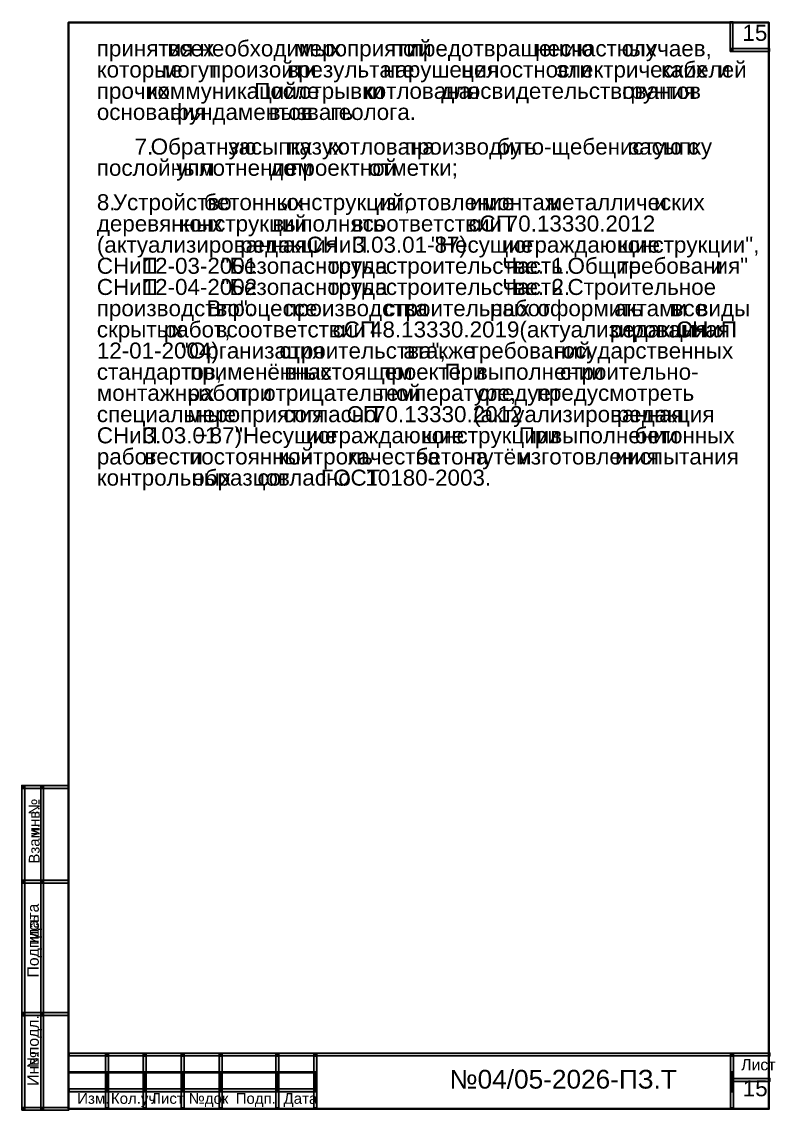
# Model space of a CAD drawing. Extents: x 8 to 21351, y 0 to 420.
# Drawn here: x 4347.9 to 4546.9, y 4.7 to 292.2 of the extents above; entities that cross this region are included whole.
import ezdxf

# ---------------------------------------------------------------- set-up
doc = ezdxf.new("R2010")
doc.units = 0
doc.layers.add('TEY_REVIEW_AXIS', color=7, linetype='Continuous')
doc.layers.add('TEY_REVIEW_LEADER', color=7, linetype='Continuous')
doc.styles.add('TEYPDFCAD_TEXT', font='arial.ttf')

msp = doc.modelspace()

# ---------------------------------------------------------------- hatches: boundary and pattern name
for points in [[(4534.95, 285.16), (4535.71, 285.16), (4535.71, 292.23), (4534.95, 292.23)], [(4534.95, 284.4), (4535.71, 284.4), (4535.71, 285.16), (4534.95, 285.16)], [(4534.95, 284.4), (4535.71, 284.4), (4535.71, 285.16), (4534.95, 285.16)], [(4535.71, 284.4), (4545.32, 284.4), (4545.32, 285.16), (4535.71, 285.16)], [(4347.92, 89.66), (4348.69, 89.66), (4348.69, 90.47), (4347.92, 90.47)], [(4347.92, 89.7), (4348.69, 89.7), (4348.69, 90.47), (4347.92, 90.47)], [(4347.92, 65.45), (4348.69, 65.45), (4348.69, 89.66), (4347.92, 89.66)], [(4348.69, 89.7), (4352.92, 89.7), (4352.92, 90.47), (4348.69, 90.47)], [(4352.92, 89.7), (4353.68, 89.7), (4353.68, 90.47), (4352.92, 90.47)], [(4352.92, 89.66), (4353.68, 89.66), (4353.68, 89.7), (4352.92, 89.7)], [(4352.92, 65.45), (4353.68, 65.45), (4353.68, 89.66), (4352.92, 89.66)], [(4353.68, 89.7), (4360.29, 89.7), (4360.29, 90.47), (4353.68, 90.47)], [(4347.92, 64.64), (4348.69, 64.64), (4348.69, 65.45), (4347.92, 65.45)], [(4347.92, 30.44), (4348.69, 30.44), (4348.69, 64.64), (4347.92, 64.64)], [(4348.69, 64.69), (4352.92, 64.69), (4352.92, 65.45), (4348.69, 65.45)], [(4352.92, 64.64), (4353.68, 64.64), (4353.68, 65.45), (4352.92, 65.45)], [(4352.92, 30.44), (4353.68, 30.44), (4353.68, 64.64), (4352.92, 64.64)], [(4353.68, 64.69), (4360.29, 64.69), (4360.29, 65.45), (4353.68, 65.45)], [(4347.92, 29.63), (4348.69, 29.63), (4348.69, 30.44), (4347.92, 30.44)], [(4347.92, 5.42), (4348.69, 5.42), (4348.69, 29.63), (4347.92, 29.63)], [(4348.69, 29.68), (4352.92, 29.68), (4352.92, 30.44), (4348.69, 30.44)], [(4352.92, 29.63), (4353.68, 29.63), (4353.68, 30.44), (4352.92, 30.44)], [(4352.92, 5.42), (4353.68, 5.42), (4353.68, 29.63), (4352.92, 29.63)], [(4353.68, 29.68), (4360.29, 29.68), (4360.29, 30.44), (4353.68, 30.44)], [(4360.41, 19.01), (4370.02, 19.01), (4370.02, 19.77), (4360.41, 19.77)], [(4370.02, 19.01), (4370.78, 19.01), (4370.78, 19.77), (4370.02, 19.77)], [(4370.02, 18.97), (4370.78, 18.97), (4370.78, 19.01), (4370.02, 19.01)], [(4370.02, 14.77), (4370.78, 14.77), (4370.78, 18.97), (4370.02, 18.97)], [(4370.78, 19.01), (4380.01, 19.01), (4380.01, 19.77), (4370.78, 19.77)], [(4380.01, 19.01), (4380.77, 19.01), (4380.77, 19.77), (4380.01, 19.77)], [(4380.01, 18.97), (4380.77, 18.97), (4380.77, 19.01), (4380.01, 19.01)], [(4380.01, 14.77), (4380.77, 14.77), (4380.77, 18.97), (4380.01, 18.97)], [(4380.77, 19.01), (4390.05, 19.01), (4390.05, 19.77), (4380.77, 19.77)], [(4390.05, 19.01), (4390.81, 19.01), (4390.81, 19.77), (4390.05, 19.77)], [(4390.05, 18.97), (4390.81, 18.97), (4390.81, 19.01), (4390.05, 19.01)], [(4390.05, 14.77), (4390.81, 14.77), (4390.81, 18.97), (4390.05, 18.97)], [(4390.81, 19.01), (4400.04, 19.01), (4400.04, 19.77), (4390.81, 19.77)], [(4400.04, 19.01), (4400.8, 19.01), (4400.8, 19.77), (4400.04, 19.77)], [(4400.04, 18.97), (4400.8, 18.97), (4400.8, 19.01), (4400.04, 19.01)], [(4400.04, 14.77), (4400.8, 14.77), (4400.8, 18.97), (4400.04, 18.97)], [(4400.8, 19.01), (4415.02, 19.01), (4415.02, 19.77), (4400.8, 19.77)], [(4415.02, 19.01), (4415.78, 19.01), (4415.78, 19.77), (4415.02, 19.77)], [(4415.02, 18.97), (4415.78, 18.97), (4415.78, 19.01), (4415.02, 19.01)], [(4415.02, 14.77), (4415.78, 14.77), (4415.78, 18.97), (4415.02, 18.97)], [(4415.78, 19.01), (4425.06, 19.01), (4425.06, 19.77), (4415.78, 19.77)], [(4425.06, 19.01), (4425.82, 19.01), (4425.82, 19.77), (4425.06, 19.77)], [(4425.06, 18.97), (4425.82, 18.97), (4425.82, 19.01), (4425.06, 19.01)], [(4425.06, 14.77), (4425.82, 14.77), (4425.82, 18.97), (4425.06, 18.97)], [(4425.82, 19.01), (4535.08, 19.01), (4535.08, 19.77), (4425.82, 19.77)], [(4535.08, 19.01), (4535.84, 19.01), (4535.84, 19.77), (4535.08, 19.77)], [(4535.08, 18.97), (4535.84, 18.97), (4535.84, 19.01), (4535.08, 19.01)], [(4535.08, 14.77), (4535.84, 14.77), (4535.84, 18.97), (4535.08, 18.97)], [(4535.84, 19.01), (4545.45, 19.01), (4545.45, 19.77), (4535.84, 19.77)], [(4360.41, 14.52), (4370.02, 14.52), (4370.02, 14.77), (4360.41, 14.77)], [(4370.02, 13.97), (4370.78, 13.97), (4370.78, 14.77), (4370.02, 14.77)], [(4370.78, 14.52), (4380.01, 14.52), (4380.01, 14.77), (4370.78, 14.77)], [(4380.01, 13.97), (4380.77, 13.97), (4380.77, 14.77), (4380.01, 14.77)], [(4380.77, 14.52), (4390.05, 14.52), (4390.05, 14.77), (4380.77, 14.77)], [(4390.05, 13.97), (4390.81, 13.97), (4390.81, 14.77), (4390.05, 14.77)], [(4390.81, 14.52), (4400.04, 14.52), (4400.04, 14.77), (4390.81, 14.77)], [(4400.04, 13.97), (4400.8, 13.97), (4400.8, 14.77), (4400.04, 14.77)], [(4400.8, 14.52), (4415.02, 14.52), (4415.02, 14.77), (4400.8, 14.77)], [(4415.02, 13.97), (4415.78, 13.97), (4415.78, 14.77), (4415.02, 14.77)], [(4415.78, 14.52), (4425.06, 14.52), (4425.06, 14.77), (4415.78, 14.77)], [(4425.06, 13.97), (4425.82, 13.97), (4425.82, 14.77), (4425.06, 14.77)], [(4535.08, 13.97), (4535.84, 13.97), (4535.84, 14.77), (4535.08, 14.77)], [(4370.02, 13.04), (4370.78, 13.04), (4370.78, 13.97), (4370.02, 13.97)], [(4370.02, 12.23), (4370.78, 12.23), (4370.78, 13.04), (4370.02, 13.04)], [(4370.02, 10.29), (4370.78, 10.29), (4370.78, 12.23), (4370.02, 12.23)], [(4380.01, 13.04), (4380.77, 13.04), (4380.77, 13.97), (4380.01, 13.97)], [(4380.01, 12.23), (4380.77, 12.23), (4380.77, 13.04), (4380.01, 13.04)], [(4380.01, 10.29), (4380.77, 10.29), (4380.77, 12.23), (4380.01, 12.23)], [(4390.05, 13.04), (4390.81, 13.04), (4390.81, 13.97), (4390.05, 13.97)], [(4390.05, 12.23), (4390.81, 12.23), (4390.81, 13.04), (4390.05, 13.04)], [(4390.05, 10.29), (4390.81, 10.29), (4390.81, 12.23), (4390.05, 12.23)], [(4400.04, 13.04), (4400.8, 13.04), (4400.8, 13.97), (4400.04, 13.97)], [(4400.04, 12.23), (4400.8, 12.23), (4400.8, 13.04), (4400.04, 13.04)], [(4400.04, 10.29), (4400.8, 10.29), (4400.8, 12.23), (4400.04, 12.23)], [(4415.02, 13.04), (4415.78, 13.04), (4415.78, 13.97), (4415.02, 13.97)], [(4415.02, 12.23), (4415.78, 12.23), (4415.78, 13.04), (4415.02, 13.04)], [(4415.02, 10.29), (4415.78, 10.29), (4415.78, 12.23), (4415.02, 12.23)], [(4425.06, 13.04), (4425.82, 13.04), (4425.82, 13.97), (4425.06, 13.97)], [(4425.06, 12.23), (4425.82, 12.23), (4425.82, 13.04), (4425.06, 13.04)], [(4425.06, 10.29), (4425.82, 10.29), (4425.82, 12.23), (4425.06, 12.23)], [(4535.08, 13.04), (4535.84, 13.04), (4535.84, 13.97), (4535.08, 13.97)], [(4535.08, 12.23), (4535.84, 12.23), (4535.84, 13.04), (4535.08, 13.04)], [(4535.08, 10.29), (4535.84, 10.29), (4535.84, 12.23), (4535.08, 12.23)], [(4535.84, 12.28), (4545.45, 12.28), (4545.45, 13.04), (4535.84, 13.04)], [(4360.41, 9.52), (4370.02, 9.52), (4370.02, 10.29), (4360.41, 10.29)], [(4370.02, 9.48), (4370.78, 9.48), (4370.78, 10.29), (4370.02, 10.29)], [(4370.02, 5.29), (4370.78, 5.29), (4370.78, 9.48), (4370.02, 9.48)], [(4370.78, 9.52), (4380.01, 9.52), (4380.01, 10.29), (4370.78, 10.29)], [(4380.01, 9.48), (4380.77, 9.48), (4380.77, 10.29), (4380.01, 10.29)], [(4380.01, 5.29), (4380.77, 5.29), (4380.77, 9.48), (4380.01, 9.48)], [(4380.77, 9.52), (4390.05, 9.52), (4390.05, 10.29), (4380.77, 10.29)], [(4390.05, 9.48), (4390.81, 9.48), (4390.81, 10.29), (4390.05, 10.29)], [(4390.05, 5.29), (4390.81, 5.29), (4390.81, 9.48), (4390.05, 9.48)], [(4390.81, 9.52), (4400.04, 9.52), (4400.04, 10.29), (4390.81, 10.29)], [(4400.04, 9.48), (4400.8, 9.48), (4400.8, 10.29), (4400.04, 10.29)], [(4400.04, 5.29), (4400.8, 5.29), (4400.8, 9.48), (4400.04, 9.48)], [(4400.8, 9.52), (4415.02, 9.52), (4415.02, 10.29), (4400.8, 10.29)], [(4415.02, 9.48), (4415.78, 9.48), (4415.78, 10.29), (4415.02, 10.29)], [(4415.02, 5.29), (4415.78, 5.29), (4415.78, 9.48), (4415.02, 9.48)], [(4415.78, 9.52), (4425.06, 9.52), (4425.06, 10.29), (4415.78, 10.29)], [(4425.06, 9.48), (4425.82, 9.48), (4425.82, 10.29), (4425.06, 10.29)], [(4425.06, 5.29), (4425.82, 5.29), (4425.82, 9.48), (4425.06, 9.48)], [(4535.08, 9.48), (4535.84, 9.48), (4535.84, 10.29), (4535.08, 10.29)], [(4535.08, 5.29), (4535.84, 5.29), (4535.84, 9.48), (4535.08, 9.48)], [(4347.92, 4.66), (4348.69, 4.66), (4348.69, 5.42), (4347.92, 5.42)], [(4347.92, 4.66), (4348.69, 4.66), (4348.69, 5.42), (4347.92, 5.42)], [(4348.69, 4.66), (4352.92, 4.66), (4352.92, 5.42), (4348.69, 5.42)], [(4352.92, 4.66), (4353.68, 4.66), (4353.68, 5.42), (4352.92, 5.42)], [(4353.68, 4.66), (4360.29, 4.66), (4360.29, 5.42), (4353.68, 5.42)]]:
    msp.add_hatch(color=256).paths.add_polyline_path(points)

# ---------------------------------------------------------------- linework, layer by layer
for points in [[(4534.95, 285.16), (4535.71, 285.16), (4535.71, 292.23), (4534.95, 292.23)], [(4534.95, 284.4), (4535.71, 284.4), (4535.71, 285.16), (4534.95, 285.16)], [(4534.95, 284.4), (4535.71, 284.4), (4535.71, 285.16), (4534.95, 285.16)], [(4535.71, 284.4), (4545.32, 284.4), (4545.32, 285.16), (4535.71, 285.16)], [(4347.92, 89.66), (4348.69, 89.66), (4348.69, 90.47), (4347.92, 90.47)], [(4347.92, 89.7), (4348.69, 89.7), (4348.69, 90.47), (4347.92, 90.47)], [(4347.92, 65.45), (4348.69, 65.45), (4348.69, 89.66), (4347.92, 89.66)], [(4348.69, 89.7), (4352.92, 89.7), (4352.92, 90.47), (4348.69, 90.47)], [(4352.92, 89.7), (4353.68, 89.7), (4353.68, 90.47), (4352.92, 90.47)], [(4352.92, 89.66), (4353.68, 89.66), (4353.68, 89.7), (4352.92, 89.7)], [(4352.92, 65.45), (4353.68, 65.45), (4353.68, 89.66), (4352.92, 89.66)], [(4353.68, 89.7), (4360.29, 89.7), (4360.29, 90.47), (4353.68, 90.47)], [(4347.92, 64.64), (4348.69, 64.64), (4348.69, 65.45), (4347.92, 65.45)], [(4347.92, 30.44), (4348.69, 30.44), (4348.69, 64.64), (4347.92, 64.64)], [(4348.69, 64.69), (4352.92, 64.69), (4352.92, 65.45), (4348.69, 65.45)], [(4352.92, 64.64), (4353.68, 64.64), (4353.68, 65.45), (4352.92, 65.45)], [(4352.92, 30.44), (4353.68, 30.44), (4353.68, 64.64), (4352.92, 64.64)], [(4353.68, 64.69), (4360.29, 64.69), (4360.29, 65.45), (4353.68, 65.45)], [(4347.92, 29.63), (4348.69, 29.63), (4348.69, 30.44), (4347.92, 30.44)], [(4347.92, 5.42), (4348.69, 5.42), (4348.69, 29.63), (4347.92, 29.63)], [(4348.69, 29.68), (4352.92, 29.68), (4352.92, 30.44), (4348.69, 30.44)], [(4352.92, 29.63), (4353.68, 29.63), (4353.68, 30.44), (4352.92, 30.44)], [(4352.92, 5.42), (4353.68, 5.42), (4353.68, 29.63), (4352.92, 29.63)], [(4353.68, 29.68), (4360.29, 29.68), (4360.29, 30.44), (4353.68, 30.44)], [(4360.41, 19.01), (4370.02, 19.01), (4370.02, 19.77), (4360.41, 19.77)], [(4370.02, 19.01), (4370.78, 19.01), (4370.78, 19.77), (4370.02, 19.77)], [(4370.02, 18.97), (4370.78, 18.97), (4370.78, 19.01), (4370.02, 19.01)], [(4370.02, 14.77), (4370.78, 14.77), (4370.78, 18.97), (4370.02, 18.97)], [(4370.78, 19.01), (4380.01, 19.01), (4380.01, 19.77), (4370.78, 19.77)], [(4380.01, 19.01), (4380.77, 19.01), (4380.77, 19.77), (4380.01, 19.77)], [(4380.01, 18.97), (4380.77, 18.97), (4380.77, 19.01), (4380.01, 19.01)], [(4380.01, 14.77), (4380.77, 14.77), (4380.77, 18.97), (4380.01, 18.97)], [(4380.77, 19.01), (4390.05, 19.01), (4390.05, 19.77), (4380.77, 19.77)], [(4390.05, 19.01), (4390.81, 19.01), (4390.81, 19.77), (4390.05, 19.77)], [(4390.05, 18.97), (4390.81, 18.97), (4390.81, 19.01), (4390.05, 19.01)], [(4390.05, 14.77), (4390.81, 14.77), (4390.81, 18.97), (4390.05, 18.97)], [(4390.81, 19.01), (4400.04, 19.01), (4400.04, 19.77), (4390.81, 19.77)], [(4400.04, 19.01), (4400.8, 19.01), (4400.8, 19.77), (4400.04, 19.77)], [(4400.04, 18.97), (4400.8, 18.97), (4400.8, 19.01), (4400.04, 19.01)], [(4400.04, 14.77), (4400.8, 14.77), (4400.8, 18.97), (4400.04, 18.97)], [(4400.8, 19.01), (4415.02, 19.01), (4415.02, 19.77), (4400.8, 19.77)], [(4415.02, 19.01), (4415.78, 19.01), (4415.78, 19.77), (4415.02, 19.77)], [(4415.02, 18.97), (4415.78, 18.97), (4415.78, 19.01), (4415.02, 19.01)], [(4415.02, 14.77), (4415.78, 14.77), (4415.78, 18.97), (4415.02, 18.97)], [(4415.78, 19.01), (4425.06, 19.01), (4425.06, 19.77), (4415.78, 19.77)], [(4425.06, 19.01), (4425.82, 19.01), (4425.82, 19.77), (4425.06, 19.77)], [(4425.06, 18.97), (4425.82, 18.97), (4425.82, 19.01), (4425.06, 19.01)], [(4425.06, 14.77), (4425.82, 14.77), (4425.82, 18.97), (4425.06, 18.97)], [(4425.82, 19.01), (4535.08, 19.01), (4535.08, 19.77), (4425.82, 19.77)], [(4535.08, 19.01), (4535.84, 19.01), (4535.84, 19.77), (4535.08, 19.77)], [(4535.08, 18.97), (4535.84, 18.97), (4535.84, 19.01), (4535.08, 19.01)], [(4535.08, 14.77), (4535.84, 14.77), (4535.84, 18.97), (4535.08, 18.97)], [(4535.84, 19.01), (4545.45, 19.01), (4545.45, 19.77), (4535.84, 19.77)], [(4360.41, 14.52), (4370.02, 14.52), (4370.02, 14.77), (4360.41, 14.77)], [(4370.02, 13.97), (4370.78, 13.97), (4370.78, 14.77), (4370.02, 14.77)], [(4370.78, 14.52), (4380.01, 14.52), (4380.01, 14.77), (4370.78, 14.77)], [(4380.01, 13.97), (4380.77, 13.97), (4380.77, 14.77), (4380.01, 14.77)], [(4380.77, 14.52), (4390.05, 14.52), (4390.05, 14.77), (4380.77, 14.77)], [(4390.05, 13.97), (4390.81, 13.97), (4390.81, 14.77), (4390.05, 14.77)], [(4390.81, 14.52), (4400.04, 14.52), (4400.04, 14.77), (4390.81, 14.77)], [(4400.04, 13.97), (4400.8, 13.97), (4400.8, 14.77), (4400.04, 14.77)], [(4400.8, 14.52), (4415.02, 14.52), (4415.02, 14.77), (4400.8, 14.77)], [(4415.02, 13.97), (4415.78, 13.97), (4415.78, 14.77), (4415.02, 14.77)], [(4415.78, 14.52), (4425.06, 14.52), (4425.06, 14.77), (4415.78, 14.77)], [(4425.06, 13.97), (4425.82, 13.97), (4425.82, 14.77), (4425.06, 14.77)], [(4535.08, 13.97), (4535.84, 13.97), (4535.84, 14.77), (4535.08, 14.77)], [(4370.02, 13.04), (4370.78, 13.04), (4370.78, 13.97), (4370.02, 13.97)], [(4370.02, 12.23), (4370.78, 12.23), (4370.78, 13.04), (4370.02, 13.04)], [(4370.02, 10.29), (4370.78, 10.29), (4370.78, 12.23), (4370.02, 12.23)], [(4380.01, 13.04), (4380.77, 13.04), (4380.77, 13.97), (4380.01, 13.97)], [(4380.01, 12.23), (4380.77, 12.23), (4380.77, 13.04), (4380.01, 13.04)], [(4380.01, 10.29), (4380.77, 10.29), (4380.77, 12.23), (4380.01, 12.23)], [(4390.05, 13.04), (4390.81, 13.04), (4390.81, 13.97), (4390.05, 13.97)], [(4390.05, 12.23), (4390.81, 12.23), (4390.81, 13.04), (4390.05, 13.04)], [(4390.05, 10.29), (4390.81, 10.29), (4390.81, 12.23), (4390.05, 12.23)], [(4400.04, 13.04), (4400.8, 13.04), (4400.8, 13.97), (4400.04, 13.97)], [(4400.04, 12.23), (4400.8, 12.23), (4400.8, 13.04), (4400.04, 13.04)], [(4400.04, 10.29), (4400.8, 10.29), (4400.8, 12.23), (4400.04, 12.23)], [(4415.02, 13.04), (4415.78, 13.04), (4415.78, 13.97), (4415.02, 13.97)], [(4415.02, 12.23), (4415.78, 12.23), (4415.78, 13.04), (4415.02, 13.04)], [(4415.02, 10.29), (4415.78, 10.29), (4415.78, 12.23), (4415.02, 12.23)], [(4425.06, 13.04), (4425.82, 13.04), (4425.82, 13.97), (4425.06, 13.97)], [(4425.06, 12.23), (4425.82, 12.23), (4425.82, 13.04), (4425.06, 13.04)], [(4425.06, 10.29), (4425.82, 10.29), (4425.82, 12.23), (4425.06, 12.23)], [(4535.08, 13.04), (4535.84, 13.04), (4535.84, 13.97), (4535.08, 13.97)], [(4535.08, 12.23), (4535.84, 12.23), (4535.84, 13.04), (4535.08, 13.04)], [(4535.08, 10.29), (4535.84, 10.29), (4535.84, 12.23), (4535.08, 12.23)], [(4535.84, 12.28), (4545.45, 12.28), (4545.45, 13.04), (4535.84, 13.04)], [(4360.41, 9.52), (4370.02, 9.52), (4370.02, 10.29), (4360.41, 10.29)], [(4370.02, 9.48), (4370.78, 9.48), (4370.78, 10.29), (4370.02, 10.29)], [(4370.02, 5.29), (4370.78, 5.29), (4370.78, 9.48), (4370.02, 9.48)], [(4370.78, 9.52), (4380.01, 9.52), (4380.01, 10.29), (4370.78, 10.29)], [(4380.01, 9.48), (4380.77, 9.48), (4380.77, 10.29), (4380.01, 10.29)], [(4380.01, 5.29), (4380.77, 5.29), (4380.77, 9.48), (4380.01, 9.48)], [(4380.77, 9.52), (4390.05, 9.52), (4390.05, 10.29), (4380.77, 10.29)], [(4390.05, 9.48), (4390.81, 9.48), (4390.81, 10.29), (4390.05, 10.29)], [(4390.05, 5.29), (4390.81, 5.29), (4390.81, 9.48), (4390.05, 9.48)], [(4390.81, 9.52), (4400.04, 9.52), (4400.04, 10.29), (4390.81, 10.29)], [(4400.04, 9.48), (4400.8, 9.48), (4400.8, 10.29), (4400.04, 10.29)], [(4400.04, 5.29), (4400.8, 5.29), (4400.8, 9.48), (4400.04, 9.48)], [(4400.8, 9.52), (4415.02, 9.52), (4415.02, 10.29), (4400.8, 10.29)], [(4415.02, 9.48), (4415.78, 9.48), (4415.78, 10.29), (4415.02, 10.29)], [(4415.02, 5.29), (4415.78, 5.29), (4415.78, 9.48), (4415.02, 9.48)], [(4415.78, 9.52), (4425.06, 9.52), (4425.06, 10.29), (4415.78, 10.29)], [(4425.06, 9.48), (4425.82, 9.48), (4425.82, 10.29), (4425.06, 10.29)], [(4425.06, 5.29), (4425.82, 5.29), (4425.82, 9.48), (4425.06, 9.48)], [(4535.08, 9.48), (4535.84, 9.48), (4535.84, 10.29), (4535.08, 10.29)], [(4535.08, 5.29), (4535.84, 5.29), (4535.84, 9.48), (4535.08, 9.48)], [(4347.92, 4.66), (4348.69, 4.66), (4348.69, 5.42), (4347.92, 5.42)], [(4347.92, 4.66), (4348.69, 4.66), (4348.69, 5.42), (4347.92, 5.42)], [(4348.69, 4.66), (4352.92, 4.66), (4352.92, 5.42), (4348.69, 5.42)], [(4352.92, 4.66), (4353.68, 4.66), (4353.68, 5.42), (4352.92, 5.42)], [(4353.68, 4.66), (4360.29, 4.66), (4360.29, 5.42), (4353.68, 5.42)]]:
    msp.add_lwpolyline(points, close=True)
at = {"layer": 'TEY_REVIEW_AXIS', "lineweight": 35}
msp.add_lwpolyline([(4360.22, 5), (4545.22, 5), (4545.22, 292), (4360.22, 292)], close=True, dxfattribs=at)

# ---------------------------------------------------------------- texts
at = {"color": 7, "style": 'TEYPDFCAD_TEXT'}
for s, height, p in [('необходимых', 4.2333, (4394.87, 283.08)), ('мероприятий', 4.2333, (4419.89, 283.08)), ('всех', 4.233, (4386.4, 283.08)), ('по', 4.233, (4445.37, 283.08)), ('предотвращению', 4.2333, (4450.66, 283.08)), ('несчастных', 4.233, (4483.51, 283.08)), ('случаев,', 4.233, (4506.33, 283.08)), ('произойти', 4.233, (4397.37, 277.5)), ('кабелей', 4.233, (4516.75, 277.5)), ('которые', 4.233, (4367.74, 277.5)), ('могут', 4.233, (4384.92, 277.5)), ('в', 4.23, (4417.99, 277.5)), ('результате', 4.233, (4420.87, 277.5)), ('нарушения', 4.233, (4443.3, 277.5)), ('целостности', 4.2333, (4463.92, 277.5)), ('электрических', 4.2333, (4489.11, 277.5)), ('и', 4.23, (4531.73, 277.5)), ('коммуникаций.', 4.2333, (4381.16, 271.86)), ('После', 4.233, (4409.31, 271.86)), ('прочих', 4.233, (4367.74, 271.86)), ('отрывки', 4.233, (4421.12, 271.86)), ('котлована', 4.233, (4438.26, 271.86)), ('для', 4.233, (4458.67, 271.86)), ('освидетельствования', 4.2333, (4465.69, 271.86)), ('грунтов', 4.233, (4506.46, 271.86)), ('фундаментов', 4.2333, (4387.17, 266.28)), ('основания', 4.233, (4367.74, 266.28)), ('вызвать', 4.233, (4413.12, 266.28)), ('геолога.', 4.233, (4429.46, 266.28)), ('7.', 4.233, (4377.73, 257.13)), ('Обратную', 4.233, (4381.96, 257.13)), ('засыпку', 4.233, (4402.45, 257.13)), ('пазух', 4.233, (4417.99, 257.13)), ('котлована', 4.233, (4428.7, 257.13)), ('производить', 4.2333, (4449.06, 257.13)), ('буто-щебенистую', 4.2333, (4473.49, 257.13)), ('засыпку', 4.233, (4508.24, 257.13)), ('с', 4.23, (4523.77, 257.13)), ('послойным', 4.233, (4367.74, 251.54)), ('проектной', 4.233, (4418.83, 251.54)), ('уплотнением', 4.2333, (4388.69, 251.54)), ('до', 4.233, (4413.5, 251.54)), ('отметки;', 4.233, (4439.49, 251.54)), ('8.', 4.233, (4367.74, 242.44)), ('Устройство', 4.233, (4371.97, 242.44)), ('бетонных', 4.233, (4396.01, 242.44)), ('конструкций,', 4.2333, (4415.23, 242.44)), ('изготовление', 4.2333, (4440.8, 242.44)), ('и', 4.23, (4466.25, 242.44)), ('монтаж', 4.233, (4469.42, 242.44)), ('металлических', 4.2333, (4486.53, 242.44)), ('и', 4.23, (4514.93, 242.44)), ('деревянных', 4.233, (4367.74, 236.81)), ('конструкций', 4.2333, (4389.58, 236.81)), ('выполнять', 4.233, (4414.09, 236.81)), ('в', 4.23, (4435.05, 236.81)), ('соответствии', 4.2333, (4437.92, 236.81)), ('с', 4.23, (4465.87, 236.81)), ('СП', 4.233, (4468.79, 236.81)), ('70.13330.2012', 4.2333, (4475.73, 236.81)), ('(актуализированная', 4.2333, (4367.74, 231.22)), ('редакция', 4.233, (4405.58, 231.22)), ('СНиП', 4.233, (4423.11, 231.22)), ('3.03.01-87)', 4.2333, (4435.22, 231.22)), ('"Несущие', 4.233, (4455.96, 231.22)), ('и', 4.23, (4474.67, 231.22)), ('ограждающие', 4.2333, (4477.84, 231.22)), ('конструкции",', 4.2333, (4505.32, 231.22)), ('Общие', 4.233, (4492.03, 225.64)), ('требования"', 4.2333, (4505.45, 225.64)), ('СНиП', 4.233, (4367.74, 225.64)), ('12-03-2001', 4.233, (4379.84, 225.64)), ('"Безопасность', 4.2333, (4400.63, 225.64)), ('труда', 4.233, (4428.82, 225.64)), ('в', 4.23, (4441.18, 225.64)), ('строительстве.', 4.2333, (4444.06, 225.64)), ('Часть', 4.233, (4474.8, 225.64)), ('1.', 4.233, (4487.79, 225.64)), ('и', 4.23, (4529.74, 225.64)), ('СНиП', 4.233, (4367.74, 220.05)), ('12-04-2002', 4.233, (4379.84, 220.05)), ('2.', 4.233, (4487.79, 220.05)), ('Строительное', 4.2333, (4492.03, 220.05)), ('"Безопасность', 4.2333, (4400.63, 220.05)), ('труда', 4.233, (4428.82, 220.05)), ('в', 4.23, (4441.18, 220.05)), ('строительстве.', 4.2333, (4444.06, 220.05)), ('Часть', 4.233, (4474.8, 220.05)), ('производство".', 4.2333, (4367.74, 214.42)), ('В', 4.23, (4396.69, 214.42)), ('работ', 4.233, (4471.54, 214.42)), ('оформить', 4.233, (4484.11, 214.42)), ('процессе', 4.233, (4400.33, 214.42)), ('производства', 4.2333, (4417.39, 214.42)), ('строительных', 4.2333, (4443.6, 214.42)), ('актами', 4.233, (4504.35, 214.42)), ('все', 4.233, (4519.5, 214.42)), ('виды', 4.233, (4526.11, 214.42)), ('работ,', 4.233, (4385.43, 208.83)), ('СП', 4.233, (4432.93, 208.83)), ('48.13330.2019(актуализированная', 4.2333, (4439.87, 208.83)), ('СНиП', 4.233, (4520.68, 208.83)), ('скрытых', 4.233, (4367.74, 208.83)), ('в', 4.23, (4399.06, 208.83)), ('соответствии', 4.2333, (4401.98, 208.83)), ('с', 4.23, (4430.01, 208.83)), ('редакция', 4.233, (4503.2, 208.83)), ('12-01-2004)', 4.2333, (4367.74, 203.24)), ('"Организация', 4.2333, (4389.92, 203.24)), ('строительства",', 4.2333, (4415.95, 203.24)), ('требований', 4.233, (4465.91, 203.24)), ('а', 4.23, (4448.68, 203.24)), ('также', 4.233, (4451.9, 203.24)), ('государственных', 4.2333, (4488.56, 203.24)), ('применённых', 4.2333, (4392.37, 197.65)), ('При', 4.233, (4459.51, 197.65)), ('стандартов,', 4.2333, (4367.74, 197.65)), ('в', 4.23, (4417.31, 197.65)), ('настоящем', 4.233, (4420.19, 197.65)), ('проекте.', 4.233, (4442.29, 197.65)), ('выполнении', 4.233, (4467.86, 197.65)), ('строительно-', 4.2333, (4490.04, 197.65)), ('работ', 4.233, (4391.7, 192.07)), ('отрицательной', 4.2333, (4411.68, 192.07)), ('монтажных', 4.233, (4367.74, 192.07)), ('при', 4.233, (4404.27, 192.07)), ('температуре,', 4.2333, (4441.44, 192.07)), ('следует', 4.233, (4468.28, 192.07)), ('предусмотреть', 4.2333, (4483.9, 192.07)), ('СП', 4.233, (4433.73, 186.44)), ('70.13330.2012', 4.2333, (4440.68, 186.44)), ('(актуализированная', 4.2333, (4467.13, 186.44)), ('специальные', 4.2333, (4367.74, 186.44)), ('мероприятия', 4.2333, (4391.65, 186.44)), ('согласно', 4.233, (4416.97, 186.44)), ('редакция', 4.233, (4505.02, 186.44)), ('СНиП', 4.233, (4367.74, 180.85)), ('3.03.01', 4.233, (4379.84, 180.85)), ('87)', 4.233, (4397.54, 180.85)), ('"Несущие', 4.233, (4404.23, 180.85)), ('и', 4.23, (4422.94, 180.85)), ('ограждающие', 4.2333, (4426.11, 180.85)), ('конструкции.', 4.2333, (4453.59, 180.85)), ('При', 4.233, (4479.15, 180.85)), ('выполнении', 4.233, (4487.49, 180.85)), ('бетонных', 4.233, (4509.72, 180.85)), ('−', 4.23, (4393.6, 180.85)), ('работ', 4.233, (4367.74, 175.26)), ('вести', 4.233, (4380.31, 175.26)), ('постоянный', 4.233, (4392.12, 175.26)), ('контроль', 4.233, (4415.66, 175.26)), ('качества', 4.233, (4433.99, 175.26)), ('бетона', 4.233, (4451.9, 175.26)), ('путём', 4.233, (4466.33, 175.26)), ('изготовления', 4.2333, (4479.03, 175.26)), ('и', 4.23, (4504.6, 175.26)), ('испытания', 4.233, (4507.78, 175.26)), ('контрольных', 4.2333, (4367.74, 169.67)), ('образцов', 4.233, (4392.93, 169.67)), ('согласно', 4.233, (4410.16, 169.67)), ('ГОСТ', 4.233, (4426.92, 169.67)), ('10180-2003.', 4.2333, (4438.65, 169.67)), ('Лист', 2.988, (4537.87, 15.2)), ('№04/05-2026-ПЗ.Т', 4.953, (4460.87, 10.37)), ('Кол.уч', 2.836, (4371.46, 6.35)), ('Лист', 2.836, (4382.09, 6.35)), ('№док', 2.836, (4391.99, 6.35)), ('Подп.', 2.836, (4404.4, 6.35)), ('Дата', 2.836, (4417.05, 6.35))]:
    msp.add_text(s, height=height, dxfattribs=at).set_placement(p)
for s, height, p in [('№', 2.84, (4352.62, 82.72)), ('инв.', 2.836, (4352.62, 77.26)), ('Взам.', 2.836, (4352.62, 69.81)), ('дата', 2.988, (4352.41, 50.24)), ('Подпись', 2.988, (4352.41, 39.71)), ('и', 2.99, (4352.41, 48.34)), ('подл.', 2.988, (4352.41, 19.18)), ('№', 2.99, (4352.41, 15.79)), ('Инв.', 2.988, (4352.41, 11.09))]:
    msp.add_text(s, height=height, rotation=90, dxfattribs=at).set_placement(p)
at = {"layer": 'TEY_REVIEW_LEADER', "color": 7, "style": 'TEYPDFCAD_TEXT'}
for s, height, p in [('15', 4.233, (4538.21, 287.19)), ('принятия', 4.233, (4367.74, 283.08)), ('15', 4.233, (4538.3, 8.34)), ('Изм.', 2.836, (4362.57, 6.35))]:
    msp.add_text(s, height=height, dxfattribs=at).set_placement(p)

doc.saveas('drawing.dxf')
